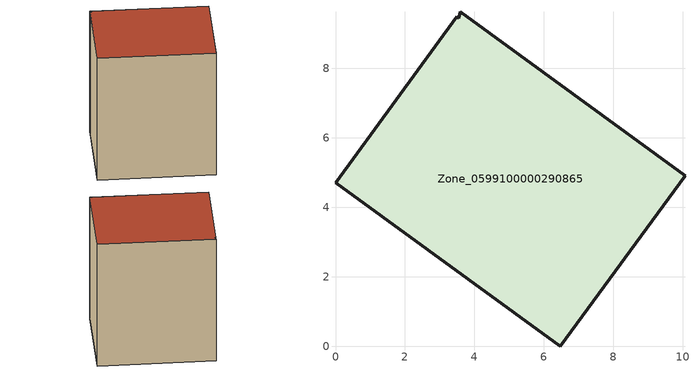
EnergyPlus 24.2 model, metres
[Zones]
Zone_0599100000290865
 floor ground (C_G): 3.55,9.44 3.59,9.62 10.06,4.91 6.47,0 0,4.71 3.49,9.48 z0
 wall outside (C_F): 6.47,0 10.06,4.91 3.59,9.62 3.55,9.44 3.49,9.48 0,4.71 6.47,0 z0:9.58
 roof outside (C_R): 3.49,9.48 0,4.71 6.47,0 10.06,4.91 3.59,9.62 3.55,9.44 z9.58
[BUILDING]
Pand.0599100000290865: North Axis=0; Terrain=City; Loads Convergence Tolerance Value=0.04; Temperature Convergence Tolerance Value=0.4; Solar Distribution=FullExterior; Maximum Number of Warmup Days=25; Minimum Number of Warmup Days=1
[Site:Location]
Rotterdam.The.Hague.AP_ZH_NLD Design_Conditions: Latitude=51.96; Longitude=4.45; Time Zone=1; Elevation=-4.5
[SITE:GROUNDTEMPERATURE:BUILDINGSURFACE]
18, 18, 18, 18, 18, 18, 18, 18, 18, 18, 18, 18
[MATERIAL] Thermal Absorptance=0.9; Solar Absorptance=0.7; Visible Absorptance=0.7
Name | Roughness | Thickness | Conductivity | Density | Specific Heat
G.TI.1946 | MediumSmooth | 0.15 | 1 | 540 | 1210
F.TI.1946 | Rough | 0.3 | 0.857143 | 1920 | 840
R.TI.1946 | MediumRough | 0.2 | 0.1 | 1500 | 1000
[CONSTRUCTION]
C_G: G.TI.1946
C_F: F.TI.1946
C_R: R.TI.1946
[ZONE]
Zone_0599100000290865: Type=1; Multiplier=1; Ceiling Height=Autocalculate; Volume=Autocalculate; Floor Area=autocalculate; Part of Total Floor Area=Yes
[ZONEINFILTRATION:DESIGNFLOWRATE]
Infil_Zone_0599100000290865: Zone or ZoneList or Space or SpaceList=Zone_0599100000290865; Schedule=AlwaysOn; Design Flow Rate Calculation Method=Flow/Area; Flow Rate per Floor Area=0.003; Constant Term Coefficient=1; Temperature Term Coefficient=0; Velocity Term Coefficient=0; Velocity Squared Term Coefficient=0
[HVACTEMPLATE:ZONE:IDEALLOADSAIRSYSTEM]
Zone_0599100000290865: Maximum Heating Supply Air Temperature=50; Minimum Cooling Supply Air Temperature=13; Maximum Heating Supply Air Humidity Ratio=0.0156; Minimum Cooling Supply Air Humidity Ratio=0.0077; Heating Limit=NoLimit; Cooling Limit=NoLimit; Dehumidification Control Type=ConstantSensibleHeatRatio; Cooling Sensible Heat Ratio=0.7; Dehumidification Setpoint=60; Humidification Control Type=None; Humidification Setpoint=30; Outdoor Air Method=None; Outdoor Air Flow Rate per Person=0.00944; Outdoor Air Flow Rate per Zone Floor Area=0; Outdoor Air Flow Rate per Zone=0; Demand Controlled Ventilation Type=None; Outdoor Air Economizer Type=NoEconomizer; Heat Recovery Type=None; Sensible Heat Recovery Effectiveness=0.7; Latent Heat Recovery Effectiveness=0.65
[ZONECONTROL:THERMOSTAT]
ThermostatControl_Zone_0599100000290865: Zone or ZoneList=Zone_0599100000290865; Control Type Schedule=DualSetpointControlType; Control 1=Thermostat_Zone_0599100000290865; Temperature Difference Between Cutout And Setpoint=0
[THERMOSTATSETPOINT:DUALSETPOINT]
Thermostat_Zone_0599100000290865: Heating Setpoint Temperature Schedule=HeatingSetpoint_Zone_0599100000290865; Cooling Setpoint Temperature Schedule=CoolingSetpoint_Zone_0599100000290865
[SCHEDULE:COMPACT]
HeatingSetpoint_Zone_0599100000290865: Through: 12/31, For: AllDays, Until: 24:00, 21
CoolingSetpoint_Zone_0599100000290865: Through: 12/31, For: AllDays, Until: 24:00, 24
DualSetpointControlType: Through: 12/31, For: AllDays, Until: 24:00, 4
AlwaysOn: Through: 12/31, For: AllDays, Until: 24:00, 1
